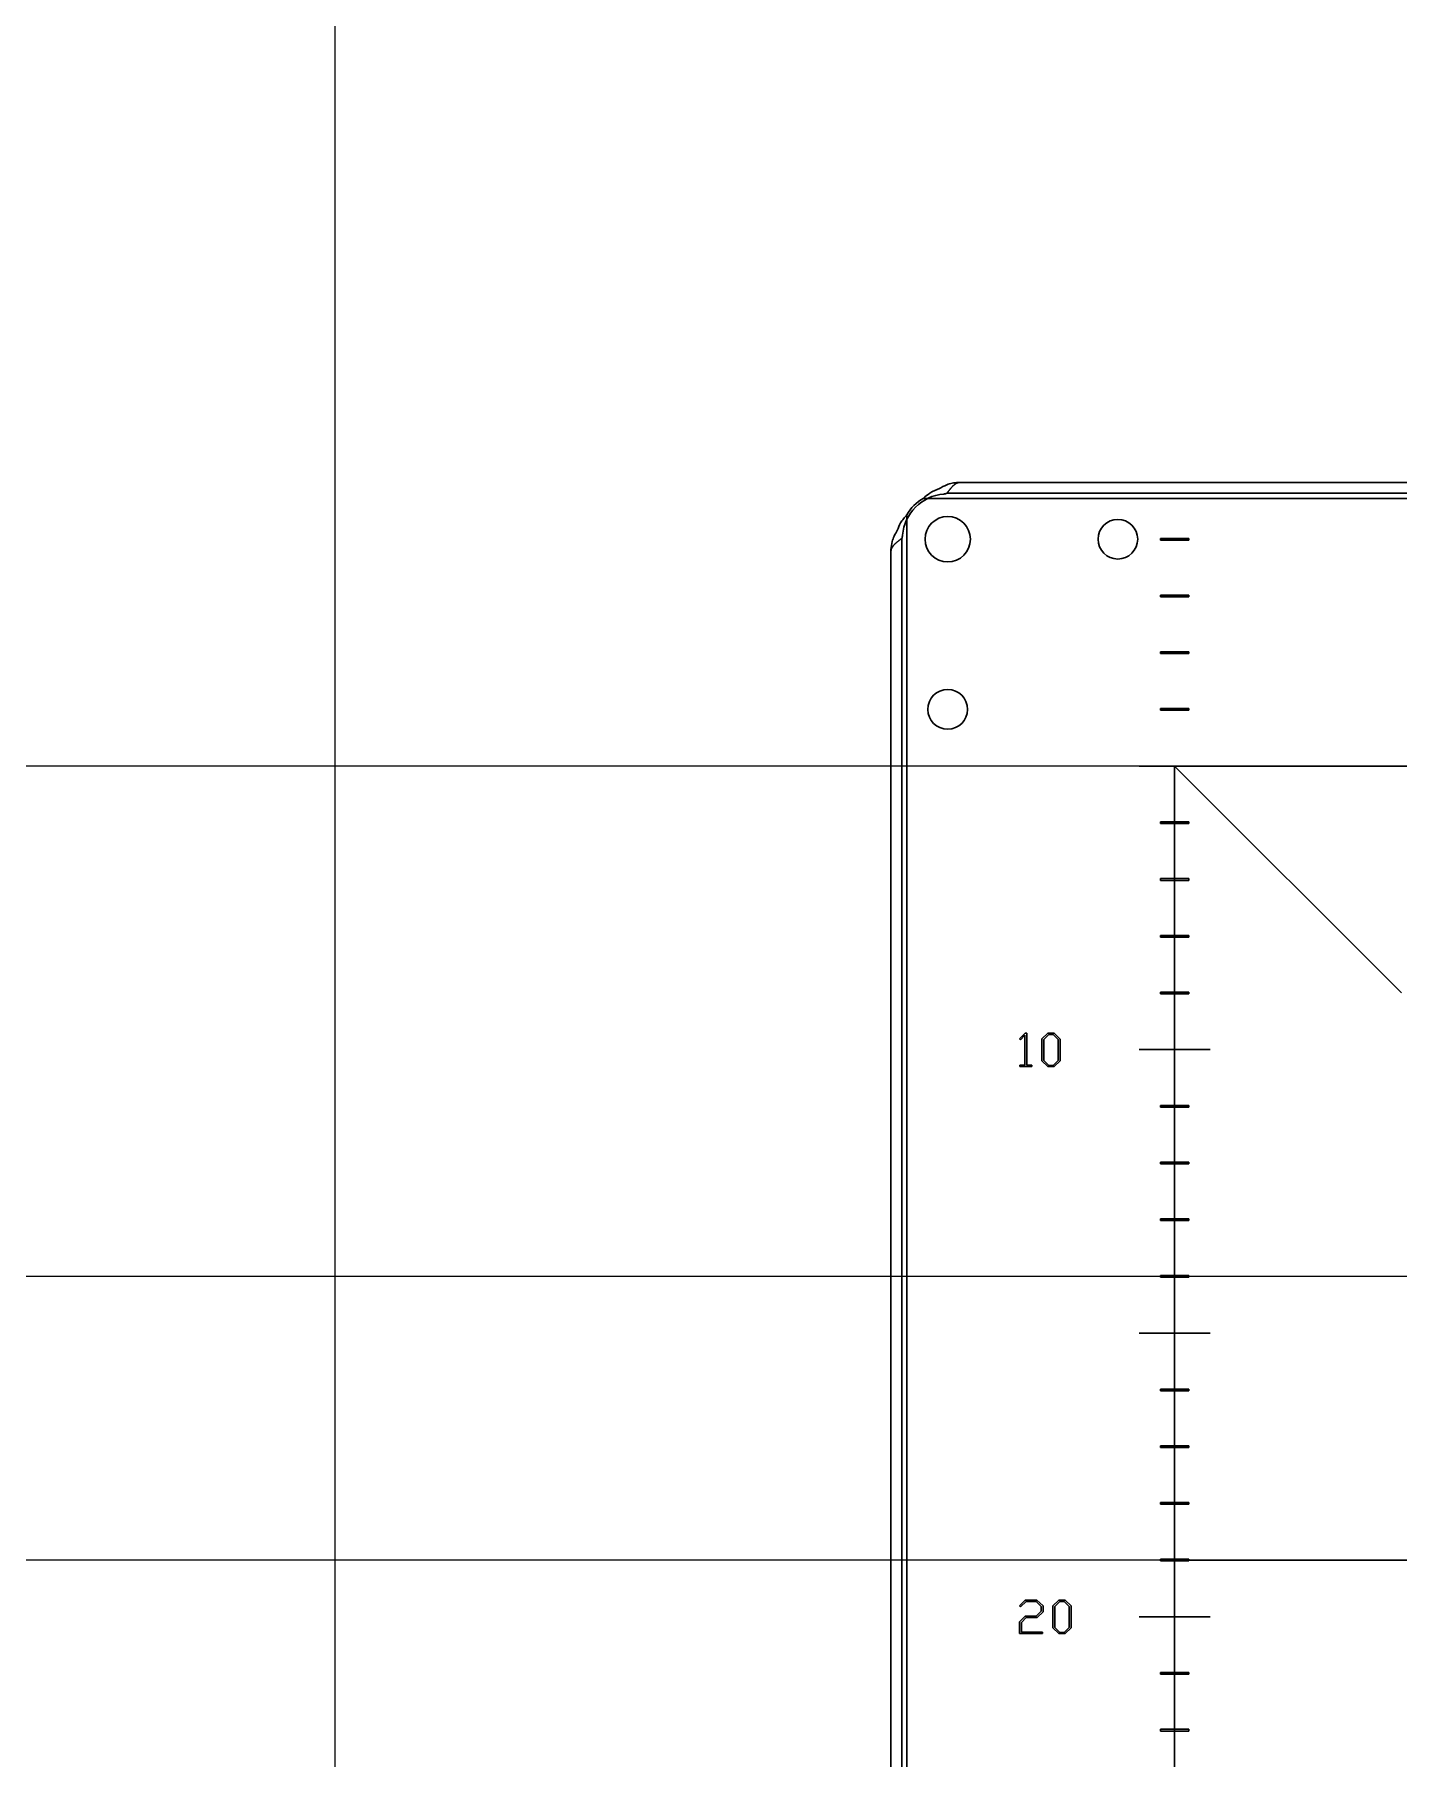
# Model space of a CAD drawing. Header units: millimetres. Extents: x 0 to 53000, y -591 to 24400.
# Drawn here: x 15697 to 15937.5, y 12658.4 to 12962.4 of the extents above; entities that cross this region are included whole.
import ezdxf

# ---------------------------------------------------------------- set-up
doc = ezdxf.new("R2010")
doc.units = ezdxf.units.MM
doc.layers.add('КК перф 40х60', color=6, linetype='Continuous', lineweight=30)
doc.layers.add('Основная', color=7, linetype='Continuous', lineweight=30)
doc.layers.add('Привязки', color=2, linetype='Continuous', lineweight=0, plot=False, transparency=0.8)

# ---------------------------------------------------------------- blocks, each defined once
blk = doc.blocks.new('*U434')
at = {"layer": 'Привязки'}
blk.add_line((350, -1300), (350, 1300), dxfattribs=at)
blk = doc.blocks.new('*U435')
at = {"layer": 'Привязки', "color": 0, "linetype": 'ByBlock', "lineweight": -2, "transparency": 16777216}
blk.add_blockref('*U434', (7050, 0), dxfattribs=at)

msp = doc.modelspace()

# ---------------------------------------------------------------- linework, layer by layer
at = {"layer": 'КК перф 40х60'}
for p, q in [((15897.98053, 12833.39713), (16347.98054, 12833.39713)), ((15937.98054, 12793.39713), (15897.98053, 12833.39713)), ((15897.98054, 12183.39713), (15897.98054, 12833.39713))]:
    msp.add_line(p, q, dxfattribs=at)
at = {"layer": 'Основная', "linetype": 'Continuous'}
for p, q in [((15853.65919, 12880.59714), (16392.30189, 12880.59714)), ((15853.65919, 12880.59714), (16392.30189, 12880.59714)), ((16388.11758, 12881.49714), (15857.84349, 12881.49714)), ((16388.11758, 12881.49714), (15857.84349, 12881.49714)), ((16386.1942, 12883.39713), (15859.76687, 12883.39713)), ((16386.1942, 12883.39713), (15859.76687, 12883.39713)), ((16385.88053, 12883.39713), (15860.08054, 12883.39713)), ((16385.88053, 12883.39713), (15860.08054, 12883.39713)), ((15850.78055, 12139.07575), (15850.78055, 12877.71851)), ((15850.78055, 12139.07575), (15850.78055, 12877.71851)), ((15847.98053, 12871.61079), (15847.98053, 12145.18347)), ((15847.98053, 12871.61079), (15847.98053, 12145.18347)), ((15849.88055, 12873.5342), (15849.88055, 12143.26006)), ((15849.88055, 12873.5342), (15849.88055, 12143.26006)), ((15900.48054, 12873.54713), (15895.48053, 12873.54713)), ((15895.48053, 12873.54713), (15895.48053, 12873.24714)), ((15895.48053, 12873.24714), (15900.48054, 12873.24714)), ((15900.48054, 12873.24714), (15900.48054, 12873.54713)), ((15847.98053, 12871.29712), (15847.98053, 12145.49714)), ((15847.98053, 12871.29712), (15847.98053, 12145.49714)), ((15900.48054, 12863.54714), (15895.48053, 12863.54714)), ((15895.48053, 12863.54714), (15895.48053, 12863.24712)), ((15895.48053, 12863.24712), (15900.48054, 12863.24712)), ((15900.48054, 12863.24712), (15900.48054, 12863.54714)), ((15900.48054, 12853.54712), (15895.48053, 12853.54712)), ((15895.48053, 12853.54712), (15895.48053, 12853.24713)), ((15895.48053, 12853.24713), (15900.48054, 12853.24713)), ((15900.48054, 12853.24713), (15900.48054, 12853.54712)), ((15900.48054, 12843.54713), (15895.48053, 12843.54713)), ((15895.48053, 12843.54713), (15895.48053, 12843.24714)), ((15895.48053, 12843.24714), (15900.48054, 12843.24714)), ((15900.48054, 12843.24714), (15900.48054, 12843.54713)), ((15900.48054, 12823.54712), (15895.48053, 12823.54712)), ((15895.48053, 12823.54712), (15895.48053, 12823.24713)), ((15895.48053, 12823.24713), (15900.48054, 12823.24713)), ((15900.48054, 12823.24713), (15900.48054, 12823.54712)), ((15895.48053, 12813.54713), (15895.48053, 12813.24714)), ((15900.48054, 12813.54713), (15895.48053, 12813.54713)), ((15895.48053, 12813.24714), (15900.48054, 12813.24714)), ((15900.48054, 12813.24714), (15900.48054, 12813.54713)), ((15895.48053, 12803.54714), (15895.48053, 12803.24712)), ((15900.48054, 12803.54714), (15895.48053, 12803.54714)), ((15895.48053, 12803.24712), (15900.48054, 12803.24712)), ((15900.48054, 12803.24712), (15900.48054, 12803.54714)), ((15900.48054, 12793.54712), (15895.48053, 12793.54712)), ((15895.48053, 12793.54712), (15895.48053, 12793.24713)), ((15895.48053, 12793.24713), (15900.48054, 12793.24713)), ((15900.48054, 12793.24713), (15900.48054, 12793.54712)), ((15871.65618, 12786.31213), (15870.63721, 12785.28028)), ((15871.9241, 12786.31213), (15871.65618, 12786.31213)), ((15871.9241, 12780.66972), (15871.9241, 12786.31213)), ((15875.62798, 12786.31213), (15874.5903, 12785.28729)), ((15876.73822, 12786.31213), (15875.62798, 12786.31213)), ((15877.79932, 12785.26273), (15876.73822, 12786.31213)), ((15870.63721, 12785.28028), (15870.83259, 12785.11297)), ((15870.83259, 12785.11297), (15871.57548, 12785.95179)), ((15871.57548, 12785.95179), (15871.57548, 12780.66972)), ((15874.5903, 12785.28729), (15874.5903, 12781.41612)), ((15874.94242, 12785.2019), (15875.78826, 12786.05124)), ((15874.94242, 12781.45706), (15874.94242, 12785.2019)), ((15875.78826, 12786.05124), (15876.57795, 12786.05124)), ((15876.57795, 12786.05124), (15877.44601, 12785.17851)), ((15877.44601, 12785.17851), (15877.44601, 12781.48046)), ((15877.79932, 12781.43951), (15877.79932, 12785.26273)), ((15870.684, 12780.66972), (15870.684, 12780.39714)), ((15871.57548, 12780.66972), (15870.684, 12780.66972)), ((15870.684, 12780.39714), (15872.81555, 12780.39714)), ((15872.81555, 12780.66972), (15871.9241, 12780.66972)), ((15872.81555, 12780.39714), (15872.81555, 12780.66972)), ((15874.5903, 12781.41612), (15875.62564, 12780.39714)), ((15875.7871, 12780.61238), (15874.94242, 12781.45706)), ((15875.62564, 12780.39714), (15876.73939, 12780.39714)), ((15876.57911, 12780.61238), (15875.7871, 12780.61238)), ((15877.44601, 12781.48046), (15876.57911, 12780.61238)), ((15876.73939, 12780.39714), (15877.79932, 12781.43951)), ((15900.48054, 12773.54714), (15895.48053, 12773.54714)), ((15895.48053, 12773.54714), (15895.48053, 12773.24712)), ((15895.48053, 12773.24712), (15900.48054, 12773.24712)), ((15900.48054, 12773.24712), (15900.48054, 12773.54714)), ((15895.48053, 12763.54712), (15895.48053, 12763.24713)), ((15900.48054, 12763.54712), (15895.48053, 12763.54712)), ((15895.48053, 12763.24713), (15900.48054, 12763.24713)), ((15900.48054, 12763.24713), (15900.48054, 12763.54712)), ((15900.48054, 12753.54713), (15895.48053, 12753.54713)), ((15895.48053, 12753.54713), (15895.48053, 12753.24712)), ((15895.48053, 12753.24712), (15900.48054, 12753.24712)), ((15900.48054, 12753.24712), (15900.48054, 12753.54713)), ((15900.48054, 12743.54712), (15895.48053, 12743.54712)), ((15895.48053, 12743.54712), (15895.48053, 12743.24713)), ((15895.48053, 12743.24713), (15900.48054, 12743.24713)), ((15900.48054, 12743.24713), (15900.48054, 12743.54712)), ((15895.48053, 12723.54713), (15895.48053, 12723.24712)), ((15900.48054, 12723.54713), (15895.48053, 12723.54713)), ((15895.48053, 12723.24712), (15900.48054, 12723.24712)), ((15900.48054, 12723.24712), (15900.48054, 12723.54713)), ((15895.48053, 12713.54712), (15895.48053, 12713.24713)), ((15900.48054, 12713.54712), (15895.48053, 12713.54712)), ((15900.48054, 12713.24713), (15900.48054, 12713.54712)), ((15895.48053, 12713.24713), (15900.48054, 12713.24713)), ((15895.48053, 12703.54713), (15895.48053, 12703.24713)), ((15900.48054, 12703.54713), (15895.48053, 12703.54713)), ((15895.48053, 12703.24713), (15900.48054, 12703.24713)), ((15900.48054, 12703.24713), (15900.48054, 12703.54713)), ((15900.48054, 12693.54713), (15895.48053, 12693.54713)), ((15895.48053, 12693.54713), (15895.48053, 12693.24714)), ((15895.48053, 12693.24714), (15900.48054, 12693.24714)), ((15900.48054, 12693.24714), (15900.48054, 12693.54713)), ((15871.65854, 12686.34093), (15870.63721, 12685.30908)), ((15870.8314, 12685.14178), (15871.81998, 12686.06834)), ((15873.72223, 12686.34093), (15871.65854, 12686.34093)), ((15871.81998, 12686.06834), (15873.56077, 12686.06834)), ((15873.56077, 12686.06834), (15874.43118, 12685.20847)), ((15874.78332, 12685.29153), (15873.72223, 12686.34093)), ((15877.5747, 12686.34093), (15876.537, 12685.3161)), ((15876.88914, 12685.2307), (15877.73498, 12686.08004)), ((15878.68493, 12686.34093), (15877.5747, 12686.34093)), ((15877.73498, 12686.08004), (15878.52465, 12686.08004)), ((15878.52465, 12686.08004), (15879.39272, 12685.20729)), ((15879.74602, 12685.29153), (15878.68493, 12686.34093)), ((15871.6597, 12683.51914), (15870.62201, 12682.49547)), ((15870.63721, 12685.30908), (15870.8314, 12685.14178)), ((15870.97413, 12682.41007), (15871.81762, 12683.24303)), ((15873.56077, 12683.51914), (15871.6597, 12683.51914)), ((15871.81762, 12683.24303), (15873.72339, 12683.24303)), ((15874.43118, 12684.37901), (15873.56077, 12683.51914)), ((15873.72339, 12683.24303), (15874.78332, 12684.29127)), ((15874.43118, 12685.20847), (15874.43118, 12684.37901)), ((15874.78332, 12684.29127), (15874.78332, 12685.29153)), ((15876.537, 12685.3161), (15876.537, 12681.44491)), ((15876.88914, 12681.48586), (15876.88914, 12685.2307)), ((15879.39272, 12685.20729), (15879.39272, 12681.50925)), ((15879.74602, 12681.46831), (15879.74602, 12685.29153)), ((15870.62201, 12682.49547), (15870.62201, 12680.42592)), ((15870.62201, 12680.42592), (15874.7178, 12680.42592)), ((15870.97413, 12680.69851), (15870.97413, 12682.41007)), ((15874.7178, 12680.69851), (15870.97413, 12680.69851)), ((15874.7178, 12680.42592), (15874.7178, 12680.69851)), ((15876.537, 12681.44491), (15877.57236, 12680.42592)), ((15877.7338, 12680.64119), (15876.88914, 12681.48586)), ((15877.57236, 12680.42592), (15878.6861, 12680.42592)), ((15878.52583, 12680.64119), (15877.7338, 12680.64119)), ((15879.39272, 12681.50925), (15878.52583, 12680.64119)), ((15878.6861, 12680.42592), (15879.74602, 12681.46831)), ((15900.48054, 12673.54713), (15895.48053, 12673.54713)), ((15895.48053, 12673.54713), (15895.48053, 12673.24713)), ((15895.48053, 12673.24713), (15900.48054, 12673.24713)), ((15900.48054, 12673.24713), (15900.48054, 12673.54713)), ((15895.48053, 12663.54713), (15895.48053, 12663.24714)), ((15900.48054, 12663.54713), (15895.48053, 12663.54713)), ((15895.48053, 12663.24714), (15900.48054, 12663.24714)), ((15900.48054, 12663.24714), (15900.48054, 12663.54713))]:
    msp.add_line(p, q, dxfattribs=at)
at = {"layer": 'Основная'}
for p, q in [((15904.23054, 12833.39713), (15891.73053, 12833.39713)), ((15897.98053, 12508.39713), (15897.98053, 12833.39713)), ((15904.23054, 12783.39712), (15891.73053, 12783.39712)), ((15891.73053, 12733.39713), (15904.23054, 12733.39713)), ((15891.73053, 12683.39713), (15904.23054, 12683.39713))]:
    msp.add_line(p, q, dxfattribs=at)
at = {"layer": 'Основная', "linetype": 'Continuous'}
for centre, radius in [((15857.98054, 12873.39713), 4), ((15857.98054, 12873.39713), 4), ((15857.98054, 12873.39713), 4), ((15857.98054, 12873.39713), 4), ((15887.98054, 12873.39713), 3.5), ((15887.98054, 12873.39713), 3.5), ((15857.98054, 12843.39713), 3.5), ((15857.98054, 12843.39713), 3.5)]:
    msp.add_circle(centre, radius, dxfattribs=at)
for centre, radius, start, end in [((15857.98054, 12873.39713), 8, 94.9680091, 175.0319909), ((15857.98054, 12873.39713), 8, 94.9680091, 175.0319909), ((15857.69054, 12873.68713), 8, 120.2597234, 149.7402766), ((15857.69054, 12873.68713), 8, 120.2597234, 149.7402766), ((15857.11454, 12883.35956), 2, 274.9680091, 291.3748278), ((15857.11454, 12883.35956), 2, 274.9680091, 291.3748278), ((15848.01811, 12874.26312), 2, 338.6251722, 355.0319909), ((15848.01811, 12874.26312), 2, 338.6251722, 355.0319909)]:
    msp.add_arc(centre, radius, start, end, dxfattribs=at)
for points, knots in [([(15856.43053, 12882.28732), (15856.15086, 12882.18438), (15855.59134, 12881.97843), (15854.63872, 12881.45462), (15854.03328, 12880.92462), (15853.65919, 12880.59714)], [0, 0, 0, 0, 0.2763603285, 0.5528809945, 1, 1, 1, 1]), ([(15856.43053, 12882.28732), (15856.15086, 12882.18438), (15855.59134, 12881.97843), (15854.63872, 12881.45462), (15854.03328, 12880.92462), (15853.65919, 12880.59714)], [0, 0, 0, 0, 0.2763603285, 0.5528809945, 1, 1, 1, 1]), ([(15859.76687, 12883.39713), (15859.43862, 12883.37641), (15858.78264, 12883.33501), (15857.67134, 12882.987), (15856.88685, 12882.54463), (15856.43053, 12882.28732)], [0, 0, 0, 0, 0.295274865, 0.590082953, 1, 1, 1, 1]), ([(15859.76687, 12883.39713), (15859.43862, 12883.37641), (15858.78264, 12883.33501), (15857.67134, 12882.987), (15856.88685, 12882.54463), (15856.43053, 12882.28732)], [0, 0, 0, 0, 0.295274865, 0.590082953, 1, 1, 1, 1]), ([(15860.08054, 12883.39713), (15860.03468, 12883.39551), (15859.96589, 12883.39307), (15859.87419, 12883.37788), (15859.80544, 12883.36252), (15859.73668, 12883.34275), (15859.66796, 12883.31865), (15859.59921, 12883.29033), (15859.53045, 12883.25784), (15859.4617, 12883.22121), (15859.39294, 12883.18062), (15859.32422, 12883.13606), (15859.25546, 12883.08772), (15859.18672, 12883.03562), (15859.11795, 12882.98001), (15859.04924, 12882.92086), (15858.98048, 12882.85848), (15858.91172, 12882.79288), (15858.84298, 12882.72425), (15858.77421, 12882.6528), (15858.7055, 12882.5786), (15858.63674, 12882.50193), (15858.56798, 12882.42292), (15858.49924, 12882.34174), (15858.43047, 12882.2586), (15858.36177, 12882.17364), (15858.293, 12882.08716), (15858.22424, 12881.9993), (15858.1555, 12881.91024), (15858.08674, 12881.82025), (15858.01801, 12881.72947), (15857.93693, 12881.62179), (15857.87875, 12881.54417), (15857.84349, 12881.49714)], [0, 0, 0, 0, 0.0614988422, 0.0922314064, 0.1229653291, 0.1536968056, 0.1844262973, 0.2151595788, 0.2458910705, 0.2766247967, 0.3073567022, 0.3380848296, 0.3688173631, 0.3995527939, 0.430283467, 0.4610134336, 0.4917435698, 0.5224748229, 0.5532114534, 0.5839424343, 0.6146728425, 0.6454058801, 0.6761354439, 0.7068685407, 0.7376011386, 0.7683327779, 0.7990635891, 0.8297940866, 0.8605288442, 0.8912621735, 0.9219889814, 0.9527258934, 1, 1, 1, 1]), ([(15860.08054, 12883.39713), (15860.03468, 12883.39551), (15859.96589, 12883.39307), (15859.87419, 12883.37788), (15859.80544, 12883.36252), (15859.73668, 12883.34275), (15859.66796, 12883.31865), (15859.59921, 12883.29033), (15859.53045, 12883.25784), (15859.4617, 12883.22121), (15859.39294, 12883.18062), (15859.32422, 12883.13606), (15859.25546, 12883.08772), (15859.18672, 12883.03562), (15859.11795, 12882.98001), (15859.04924, 12882.92086), (15858.98048, 12882.85848), (15858.91172, 12882.79288), (15858.84298, 12882.72425), (15858.77421, 12882.6528), (15858.7055, 12882.5786), (15858.63674, 12882.50193), (15858.56798, 12882.42292), (15858.49924, 12882.34174), (15858.43047, 12882.2586), (15858.36177, 12882.17364), (15858.293, 12882.08716), (15858.22424, 12881.9993), (15858.1555, 12881.91024), (15858.08674, 12881.82025), (15858.01801, 12881.72947), (15857.93693, 12881.62179), (15857.87875, 12881.54417), (15857.84349, 12881.49714)], [0, 0, 0, 0, 0.0614988422, 0.0922314064, 0.1229653291, 0.1536968056, 0.1844262973, 0.2151595788, 0.2458910705, 0.2766247967, 0.3073567022, 0.3380848296, 0.3688173631, 0.3995527939, 0.430283467, 0.4610134336, 0.4917435698, 0.5224748229, 0.5532114534, 0.5839424343, 0.6146728425, 0.6454058801, 0.6761354439, 0.7068685407, 0.7376011386, 0.7683327779, 0.7990635891, 0.8297940866, 0.8605288442, 0.8912621735, 0.9219889814, 0.9527258934, 1, 1, 1, 1]), ([(15850.78055, 12877.71851), (15850.57945, 12877.48812), (15850.17734, 12877.02744), (15849.54474, 12876.13239), (15849.26419, 12875.40056), (15849.09037, 12874.94713)], [0, 0, 0, 0, 0.275666918, 0.551216233, 1, 1, 1, 1]), ([(15850.78055, 12877.71851), (15850.57945, 12877.48812), (15850.17734, 12877.02744), (15849.54474, 12876.13239), (15849.26419, 12875.40056), (15849.09037, 12874.94713)], [0, 0, 0, 0, 0.275666918, 0.551216233, 1, 1, 1, 1]), ([(15849.09037, 12874.94713), (15848.90078, 12874.61888), (15848.52191, 12873.9629), (15848.08669, 12872.85159), (15848.01957, 12872.0671), (15847.98053, 12871.61079)], [0, 0, 0, 0, 0.295276058, 0.590082674, 1, 1, 1, 1]), ([(15849.09037, 12874.94713), (15848.90078, 12874.61888), (15848.52191, 12873.9629), (15848.08669, 12872.85159), (15848.01957, 12872.0671), (15847.98053, 12871.61079)], [0, 0, 0, 0, 0.295276058, 0.590082674, 1, 1, 1, 1]), ([(15849.88055, 12873.5342), (15849.81935, 12873.48833), (15849.72758, 12873.41954), (15849.60611, 12873.32784), (15849.51566, 12873.2591), (15849.42608, 12873.19034), (15849.33754, 12873.12162), (15849.25028, 12873.05286), (15849.16448, 12872.98412), (15849.08037, 12872.91535), (15848.99812, 12872.8466), (15848.91789, 12872.77785), (15848.83992, 12872.70912), (15848.76437, 12872.64037), (15848.69146, 12872.57161), (15848.62127, 12872.50286), (15848.55403, 12872.43414), (15848.48992, 12872.36538), (15848.42899, 12872.29663), (15848.37149, 12872.22787), (15848.31747, 12872.15913), (15848.2671, 12872.0904), (15848.22052, 12872.02164), (15848.17775, 12871.95289), (15848.13901, 12871.88413), (15848.10426, 12871.81538), (15848.07372, 12871.74665), (15848.04731, 12871.67791), (15848.02523, 12871.60915), (15848.00745, 12871.5404), (15847.9941, 12871.47164), (15847.98314, 12871.39059), (15847.98152, 12871.33239), (15847.98053, 12871.29712)], [0, 0, 0, 0, 0.061496703, 0.092230351, 0.122966846, 0.153699918, 0.184425596, 0.215158567, 0.245893305, 0.276621049, 0.307352626, 0.338089429, 0.368817703, 0.399551418, 0.430282148, 0.461015953, 0.491743078, 0.522474047, 0.553206781, 0.583937695, 0.614673175, 0.645399355, 0.676131928, 0.70686479, 0.737596402, 0.768330775, 0.799056925, 0.829791094, 0.860522439, 0.891255148, 0.921988254, 0.952716725, 1, 1, 1, 1]), ([(15849.88055, 12873.5342), (15849.81935, 12873.48833), (15849.72758, 12873.41954), (15849.60611, 12873.32784), (15849.51566, 12873.2591), (15849.42608, 12873.19034), (15849.33754, 12873.12162), (15849.25028, 12873.05286), (15849.16448, 12872.98412), (15849.08037, 12872.91535), (15848.99812, 12872.8466), (15848.91789, 12872.77785), (15848.83992, 12872.70912), (15848.76437, 12872.64037), (15848.69146, 12872.57161), (15848.62127, 12872.50286), (15848.55403, 12872.43414), (15848.48992, 12872.36538), (15848.42899, 12872.29663), (15848.37149, 12872.22787), (15848.31747, 12872.15913), (15848.2671, 12872.0904), (15848.22052, 12872.02164), (15848.17775, 12871.95289), (15848.13901, 12871.88413), (15848.10426, 12871.81538), (15848.07372, 12871.74665), (15848.04731, 12871.67791), (15848.02523, 12871.60915), (15848.00745, 12871.5404), (15847.9941, 12871.47164), (15847.98314, 12871.39059), (15847.98152, 12871.33239), (15847.98053, 12871.29712)], [0, 0, 0, 0, 0.061496703, 0.092230351, 0.122966846, 0.153699918, 0.184425596, 0.215158567, 0.245893305, 0.276621049, 0.307352626, 0.338089429, 0.368817703, 0.399551418, 0.430282148, 0.461015953, 0.491743078, 0.522474047, 0.553206781, 0.583937695, 0.614673175, 0.645399355, 0.676131928, 0.70686479, 0.737596402, 0.768330775, 0.799056925, 0.829791094, 0.860522439, 0.891255148, 0.921988254, 0.952716725, 1, 1, 1, 1])]:
    msp.add_open_spline(points, degree=3, knots=knots, dxfattribs=at)
at = {"layer": 'Привязки'}
for p, q in [((17145.48807, 12833.39713), (14570.59023, 12833.39713)), ((17145.48807, 12743.39713), (14570.59023, 12743.39713)), ((17145.48807, 12693.3971), (14570.61223, 12693.3971)), ((15900.50254, 12693.3971), (16345.50253, 12693.3971))]:
    msp.add_line(p, q, dxfattribs=at)

# ---------------------------------------------------------------- block references
msp.add_blockref('*U435', (8350, 11800), dxfattribs=at)

doc.saveas('drawing.dxf')
